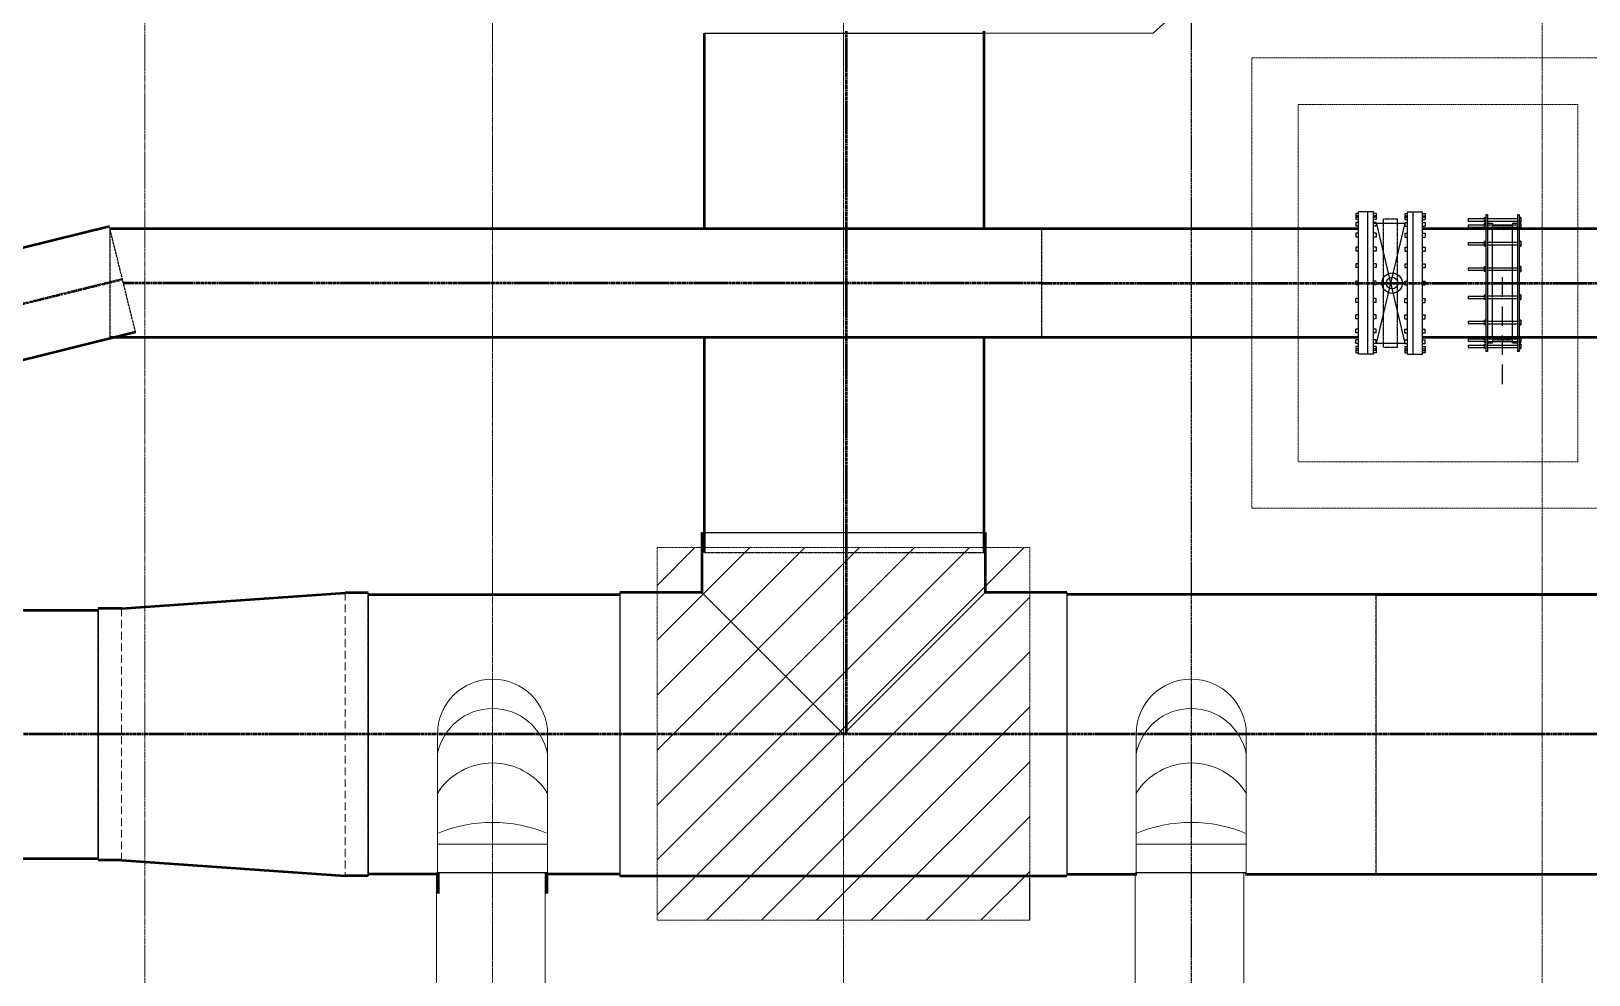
# Model space of a CAD drawing. Header units: inches. Extents: x 0 to 235202, y 0 to 184293.
# Drawn here: x 167771 to 177803, y 134322 to 140400 of the extents above; entities that cross this region are included whole.
import ezdxf
from ezdxf.enums import TextEntityAlignment as Align

# ---------------------------------------------------------------- set-up
doc = ezdxf.new("R2010")
doc.units = ezdxf.units.IN
doc.header["$MEASUREMENT"] = 0
for name, pattern in [('CENTER', [2, 1.25, -0.25, 0.25, -0.25]), ('HIDDEN', [0.375, 0.25, -0.125]), ('PHANTOM2', [1.25, 0.625, -0.125, 0.125, -0.125, 0.125, -0.125])]:
    doc.linetypes.add(name, pattern=pattern)
for name, color, linetype, lineweight in [('.5', 8, 'Continuous', 0), ('DIM', 251, 'Continuous', 0), ('hid', 8, 'HIDDEN', 0)]:
    doc.layers.add(name, color=color, linetype=linetype, lineweight=lineweight)
for name, color, linetype in [('1', 1, 'CENTER'), ('2', 2, 'HIDDEN'), ('GRID_TXT45', 4, 'Continuous'), ('M-X-BKGD', 8, 'Continuous'), ('pipes', 2, 'Continuous'), ('sleeve type coupling', 1, 'Continuous'), ('steel elbow 90deg', 3, 'Continuous'), ('steel reducer', 2, 'Continuous'), ('steel tee', 3, 'Continuous'), ('WINDOW ELEV', 3, 'Continuous')]:
    doc.layers.add(name, color=color, linetype=linetype)
doc.styles.add('SIMPLEX', font='simplex.shx')
doc.styles.get("Standard").update_dxf_attribs({"font": 'arial.ttf'})
doc.linetypes.add('FENCE_LINE', pattern='A,0.5,-0.1,["X",Standard,S=0.1,R=0,X=-0.02,Y=-0.05],-0.1', length=0.7)

# ---------------------------------------------------------------- blocks, each defined once
blk = doc.blocks.new('FLOOR PLAN REV 2')
at = {"layer": '.5', "color": 8, "linetype": 'CENTER', "ltscale": 10}
for p, q in [((94027, 216571), (94027, 247815)), ((98527, 216571), (98527, 247857)), ((103027, 216571), (103027, 247816)), ((96267, 246053), (96267, 222708))]:
    blk.add_line(p, q, dxfattribs=at)
at = {"color": 8, "linetype": 'PHANTOM2', "ltscale": 20}
blk.add_line((100767, 246053), (100767, 222708), dxfattribs=at)
at = {"color": 8}
for p, q in [((101845, 239052), (101828, 239052)), ((101828, 239052), (101828, 239013)), ((101845, 239038), (101828, 239038)), ((101845, 239028), (101828, 239028)), ((101845, 239013), (101828, 239013)), ((101828, 238994), (101828, 238970)), ((101845, 238994), (101828, 238994)), ((101845, 238146), (101845, 239063)), ((101941, 239063), (101845, 239063)), ((101905, 238146), (101905, 239063)), ((101941, 238146), (101941, 239063)), ((101959, 239052), (101941, 239052)), ((101959, 239038), (101941, 239038)), ((101959, 239028), (101941, 239028)), ((101959, 239013), (101941, 239013)), ((101959, 238994), (101941, 238994)), ((101941, 238991), (102143, 238991)), ((101958, 238994), (102143, 238218)), ((102143, 238991), (101958, 238215)), ((101959, 239052), (101959, 239013)), ((101959, 238994), (101959, 238970)), ((102006, 238991), (102006, 239018)), ((102096, 238991), (102096, 239018)), ((102143, 239052), (102161, 239052)), ((102143, 239052), (102143, 239013)), ((102143, 239038), (102161, 239038)), ((102143, 239028), (102161, 239028)), ((102143, 239013), (102161, 239013)), ((102143, 238994), (102143, 238970)), ((102143, 238994), (102161, 238994)), ((102161, 239063), (102257, 239063)), ((102161, 238146), (102161, 239063)), ((102197, 238146), (102197, 239063)), ((102257, 238146), (102257, 239063)), ((102257, 239052), (102274, 239052)), ((102257, 239038), (102274, 239038)), ((102257, 239028), (102274, 239028)), ((102257, 239013), (102274, 239013)), ((102257, 238994), (102274, 238994)), ((102274, 239052), (102274, 239013)), ((102274, 238994), (102274, 238970)), ((101845, 238970), (101828, 238970)), ((101828, 238925), (101828, 238901)), ((101845, 238925), (101828, 238925)), ((101845, 238901), (101828, 238901)), ((101959, 238970), (101941, 238970)), ((101959, 238925), (101941, 238925)), ((101959, 238901), (101941, 238901)), ((101959, 238925), (101959, 238901)), ((102143, 238970), (102161, 238970)), ((102143, 238925), (102143, 238901)), ((102143, 238925), (102161, 238925)), ((102143, 238901), (102161, 238901)), ((102257, 238970), (102274, 238970)), ((102257, 238925), (102274, 238925)), ((102257, 238901), (102274, 238901)), ((102274, 238925), (102274, 238901)), ((101828, 238835), (101828, 238810)), ((101845, 238835), (101828, 238835)), ((101845, 238810), (101828, 238810)), ((101959, 238835), (101941, 238835)), ((101959, 238810), (101941, 238810)), ((101959, 238835), (101959, 238810)), ((102143, 238835), (102143, 238810)), ((102143, 238835), (102161, 238835)), ((102143, 238810), (102161, 238810)), ((102257, 238835), (102274, 238835)), ((102257, 238810), (102274, 238810)), ((102274, 238835), (102274, 238810)), ((101828, 238729), (101828, 238705)), ((101845, 238729), (101828, 238729)), ((101845, 238705), (101828, 238705)), ((101959, 238729), (101941, 238729)), ((101959, 238705), (101941, 238705)), ((101959, 238729), (101959, 238705)), ((102143, 238729), (102143, 238705)), ((102143, 238729), (102161, 238729)), ((102143, 238705), (102161, 238705)), ((102257, 238729), (102274, 238729)), ((102257, 238705), (102274, 238705)), ((102274, 238729), (102274, 238705)), ((101845, 238617), (101828, 238617)), ((101828, 238592), (101828, 238617)), ((101845, 238592), (101828, 238592)), ((101959, 238617), (101941, 238617)), ((101959, 238592), (101941, 238592)), ((101959, 238592), (101959, 238617)), ((102143, 238617), (102161, 238617)), ((102143, 238592), (102143, 238617)), ((102143, 238592), (102161, 238592)), ((102257, 238617), (102274, 238617)), ((102257, 238592), (102274, 238592)), ((102274, 238592), (102274, 238617)), ((101845, 238504), (101828, 238504)), ((101828, 238480), (101828, 238504)), ((101845, 238480), (101828, 238480)), ((101959, 238504), (101941, 238504)), ((101959, 238480), (101941, 238480)), ((101959, 238480), (101959, 238504)), ((102143, 238504), (102161, 238504)), ((102143, 238480), (102143, 238504)), ((102143, 238480), (102161, 238480)), ((102257, 238504), (102274, 238504)), ((102257, 238480), (102274, 238480)), ((102274, 238480), (102274, 238504)), ((101845, 238399), (101828, 238399)), ((101828, 238374), (101828, 238399)), ((101845, 238374), (101828, 238374)), ((101959, 238399), (101941, 238399)), ((101959, 238374), (101941, 238374)), ((101959, 238374), (101959, 238399)), ((102143, 238399), (102161, 238399)), ((102143, 238374), (102143, 238399)), ((102143, 238374), (102161, 238374)), ((102257, 238399), (102274, 238399)), ((102257, 238374), (102274, 238374)), ((102274, 238374), (102274, 238399)), ((101845, 238308), (101828, 238308)), ((101828, 238284), (101828, 238308)), ((101845, 238284), (101828, 238284)), ((101959, 238308), (101941, 238308)), ((101959, 238284), (101941, 238284)), ((101959, 238284), (101959, 238308)), ((102143, 238308), (102161, 238308)), ((102143, 238284), (102143, 238308)), ((102143, 238284), (102161, 238284)), ((102257, 238308), (102274, 238308)), ((102257, 238284), (102274, 238284)), ((102274, 238284), (102274, 238308)), ((101845, 238239), (101828, 238239)), ((101828, 238215), (101828, 238239)), ((101845, 238215), (101828, 238215)), ((101845, 238196), (101828, 238196)), ((101828, 238196), (101828, 238156)), ((101845, 238181), (101828, 238181)), ((101959, 238239), (101941, 238239)), ((101941, 238218), (102143, 238218)), ((101959, 238215), (101941, 238215)), ((101959, 238196), (101941, 238196)), ((101959, 238181), (101941, 238181)), ((101959, 238215), (101959, 238239)), ((101959, 238196), (101959, 238156)), ((102006, 238191), (102006, 238218)), ((102096, 238191), (102096, 238218)), ((102143, 238239), (102161, 238239)), ((102143, 238215), (102143, 238239)), ((102143, 238215), (102161, 238215)), ((102143, 238196), (102161, 238196)), ((102143, 238196), (102143, 238156)), ((102143, 238181), (102161, 238181)), ((102257, 238239), (102274, 238239)), ((102257, 238215), (102274, 238215)), ((102257, 238196), (102274, 238196)), ((102257, 238181), (102274, 238181)), ((102274, 238215), (102274, 238239)), ((102274, 238196), (102274, 238156)), ((101845, 238171), (101828, 238171)), ((101828, 238156), (101845, 238156)), ((101941, 238146), (101845, 238146)), ((101959, 238171), (101941, 238171)), ((101959, 238156), (101941, 238156)), ((102143, 238171), (102161, 238171)), ((102143, 238156), (102161, 238156)), ((102161, 238146), (102257, 238146)), ((102257, 238171), (102274, 238171)), ((102274, 238156), (102257, 238156))]:
    blk.add_line(p, q, dxfattribs=at)
at = {"color": 8, "linetype": 'HIDDEN'}
for p, q in [((102006, 239018), (102096, 239018)), ((102006, 238218), (102006, 238991)), ((102096, 238218), (102096, 238991)), ((102006, 238191), (102096, 238191))]:
    blk.add_line(p, q, dxfattribs=at)
at = {"color": 8}
for radius in [65.7, 37.5]:
    blk.add_circle((102061, 238604), radius, dxfattribs=at)
at = {"layer": '1', "color": 8, "linetype": 'HIDDEN'}
blk.add_line((99727, 234501), (99727, 234789), dxfattribs=at)
at = {"layer": '2', "color": 8}
for p, q in [((93803, 238962), (93803, 238254)), ((93968, 238288), (93803, 238954)), ((99803, 238954), (99803, 238254)), ((99803, 238954), (99803, 238254)), ((99433, 236868), (97633, 236868)), ((95467, 234798), (95467, 236598)), ((101958, 234798), (101958, 236601)), ((93727, 234898), (93727, 236498))]:
    blk.add_line(p, q, dxfattribs=at)
at = {"layer": '2', "color": 8, "linetype": 'HIDDEN', "ltscale": 500}
blk.add_line((102772, 237954), (102772, 238654), dxfattribs=at)
at = {"layer": 'DIM', "color": 8, "linetype": 'Continuous'}
for p, q in [((100522, 240214), (101531, 241134)), ((99433, 240214), (100522, 240214)), ((97327, 236657), (97571, 236901)), ((97327, 236304), (97924, 236901)), ((97327, 235950), (98278, 236901)), ((97327, 235597), (98631, 236901)), ((97327, 235243), (98985, 236901)), ((97327, 234889), (99339, 236901)), ((97327, 234536), (99692, 236901)), ((97646, 234501), (99727, 236582)), ((97999, 234501), (99727, 236229)), ((98353, 234501), (99727, 235875)), ((98706, 234501), (99727, 235522)), ((99060, 234501), (99727, 235168)), ((99413, 234501), (99727, 234815))]:
    blk.add_line(p, q, dxfattribs=at)
at = {"layer": 'DIM', "color": 8, "lineweight": 50}
for p, q in [((97633, 238956), (97633, 240214)), ((99433, 238954), (99433, 240227)), ((99433, 238954), (99433, 240214)), ((93800, 238968), (87975, 237528)), ((99803, 238954), (93803, 238954)), ((101845, 238954), (99803, 238954)), ((103803, 238954), (102257, 238954)), ((93968, 238288), (88143, 236848)), ((99803, 238254), (93803, 238254)), ((97633, 236868), (97633, 238254)), ((99433, 236868), (99433, 238254)), ((101845, 238254), (99803, 238254)), ((103803, 238254), (102257, 238254)), ((97615, 236999), (97615, 236612)), ((99439, 236999), (99439, 236612)), ((93877, 236509), (95317, 236610)), ((95467, 236610), (95317, 236610)), ((95467, 236599), (97087, 236599)), ((97615, 236612), (97087, 236612)), ((99967, 236612), (99439, 236612)), ((99967, 236601), (103708, 236601)), ((101958, 236598), (103558, 236598)), ((76027, 236498), (93727, 236498)), ((93877, 236509), (93727, 236509)), ((92132, 234898), (93727, 234898)), ((93877, 234887), (93727, 234887)), ((93877, 234887), (95317, 234786)), ((95467, 234786), (95317, 234786)), ((95467, 234799), (95917, 234799)), ((95917, 234806), (95917, 234674)), ((96617, 234806), (96617, 234674)), ((96617, 234799), (97087, 234799)), ((97087, 234787), (99967, 234787)), ((99967, 234798), (100417, 234798)), ((101117, 234798), (103558, 234798)), ((101958, 234798), (103558, 234798))]:
    blk.add_line(p, q, dxfattribs=at)
at = {"layer": 'DIM', "color": 8, "linetype": 'PHANTOM2', "lineweight": 50, "ltscale": 20}
for p, q in [((98545, 240227), (98545, 235701)), ((93884, 238628), (87979, 237168)), ((99803, 238604), (93890, 238604)), ((99803, 238604), (110346, 238604)), ((116620, 235699), (75602, 235699))]:
    blk.add_line(p, q, dxfattribs=at)
at = {"layer": 'DIM', "color": 8, "linetype": 'HIDDEN', "ltscale": 7}
for p, q in [((101157, 240054), (103557, 240054)), ((101157, 237154), (101157, 240054)), ((101457, 239754), (103257, 239754)), ((101457, 237454), (101457, 239754)), ((103257, 239754), (103257, 237454)), ((103257, 237454), (101457, 237454)), ((103557, 237154), (101157, 237154)), ((97327, 236901), (99727, 236901)), ((97327, 234501), (97327, 236901)), ((99727, 236901), (99727, 234501)), ((99727, 234501), (97327, 234501))]:
    blk.add_line(p, q, dxfattribs=at)
at = {"layer": 'DIM', "color": 8}
for p, q in [((95912, 235699), (95912, 234806)), ((96621, 235699), (96621, 234806)), ((100412, 235699), (100412, 234806)), ((101121, 235699), (101121, 234806)), ((96621, 234990), (95912, 234990)), ((101121, 234990), (100412, 234990))]:
    blk.add_line(p, q, dxfattribs=at)
at = {"layer": 'DIM', "color": 8, "linetype": 'FENCE_LINE', "ltscale": 25}
blk.add_arc((76434, 292014), 54111, 255.1469, 351.1141, dxfattribs=at)
at = {"layer": 'DIM', "color": 8}
for centre, radius, start, end in [((96267, 235699), 355, 0, 180), ((100767, 235699), 355, 0, 180), ((96267, 235503), 361, 10.9356, 169.0644), ((100767, 235503), 361, 10.9356, 169.0644), ((96267, 235094), 420, 32.2536, 147.7464), ((100767, 235094), 420, 32.2536, 147.7464), ((96267, 234203), 928, 67.5215, 112.4785), ((100767, 234203), 928, 67.5215, 112.4785)]:
    blk.add_arc(centre, radius, start, end, dxfattribs=at)
at = {"layer": 'hid', "color": 8, "ltscale": 0.1}
for p, q in [((102708, 238964), (102708, 238980)), ((102836, 238964), (102836, 238980)), ((102836, 238973), (102708, 238973)), ((102708, 238229), (102708, 238245)), ((102708, 238229), (102708, 238245)), ((102708, 238229), (102708, 238245)), ((102836, 238236), (102708, 238236)), ((102836, 238229), (102836, 238245)), ((102836, 238229), (102836, 238245)), ((102836, 238229), (102836, 238245))]:
    blk.add_line(p, q, dxfattribs=at)
at = {"layer": 'hid', "color": 8, "ltscale": 200}
for p, q in [((95317, 236610), (95317, 234786)), ((93877, 236509), (93877, 234887))]:
    blk.add_line(p, q, dxfattribs=at)
at = {"layer": 'pipes', "color": 8, "ltscale": 2000}
blk.add_line((97633, 238954), (97633, 240214), dxfattribs=at)
at = {"layer": 'sleeve type coupling', "color": 8}
for p, q in [((102550, 239020), (102550, 239004)), ((102550, 239020), (102664, 239020)), ((102550, 239004), (102664, 239004)), ((102550, 238979), (102664, 238979)), ((102550, 238979), (102550, 238964)), ((102654, 239027), (102654, 238997)), ((102654, 239027), (102664, 239027)), ((102664, 238997), (102654, 238997)), ((102654, 238987), (102654, 238956)), ((102654, 238987), (102664, 238987)), ((102664, 239044), (102664, 238164)), ((102676, 239044), (102664, 239044)), ((102676, 239044), (102676, 238164)), ((102676, 239020), (102868, 239020)), ((102676, 239004), (102868, 239004)), ((102676, 238990), (102708, 238990)), ((102676, 238980), (102868, 238980)), ((102708, 238990), (102708, 238980)), ((102836, 238990), (102868, 238990)), ((102836, 238990), (102836, 238980)), ((102880, 239044), (102868, 239044)), ((102868, 239044), (102868, 238164)), ((102880, 239044), (102880, 238164)), ((102890, 239027), (102880, 239027)), ((102890, 239020), (102880, 239020)), ((102890, 239004), (102880, 239004)), ((102880, 238997), (102890, 238997)), ((102890, 238987), (102880, 238987)), ((102890, 238979), (102880, 238979)), ((102890, 239027), (102890, 238997)), ((102890, 238987), (102890, 238956)), ((102550, 238964), (102664, 238964)), ((102664, 238956), (102654, 238956)), ((102676, 238964), (102868, 238964)), ((102708, 238867), (102708, 238964)), ((102836, 238867), (102836, 238964)), ((102890, 238964), (102880, 238964)), ((102880, 238956), (102890, 238956)), ((102550, 238866), (102664, 238866)), ((102550, 238866), (102550, 238851)), ((102550, 238851), (102664, 238851)), ((102654, 238874), (102654, 238843)), ((102654, 238874), (102664, 238874)), ((102664, 238843), (102654, 238843)), ((102676, 238867), (102868, 238867)), ((102676, 238851), (102868, 238851)), ((102708, 238703), (102708, 238851)), ((102836, 238703), (102836, 238851)), ((102890, 238874), (102880, 238874)), ((102890, 238866), (102880, 238866)), ((102890, 238851), (102880, 238851)), ((102880, 238843), (102890, 238843)), ((102890, 238874), (102890, 238843)), ((102550, 238703), (102664, 238703)), ((102550, 238703), (102550, 238687)), ((102550, 238687), (102664, 238687)), ((102654, 238711), (102664, 238711)), ((102654, 238711), (102654, 238680)), ((102664, 238680), (102654, 238680)), ((102676, 238703), (102868, 238703)), ((102676, 238687), (102868, 238687)), ((102708, 238522), (102708, 238687)), ((102836, 238522), (102836, 238687)), ((102890, 238711), (102880, 238711)), ((102890, 238703), (102880, 238703)), ((102890, 238687), (102880, 238687)), ((102880, 238680), (102890, 238680)), ((102890, 238711), (102890, 238680)), ((102550, 238521), (102664, 238521)), ((102550, 238521), (102550, 238506)), ((102550, 238506), (102664, 238506)), ((102654, 238529), (102654, 238498)), ((102654, 238529), (102664, 238529)), ((102664, 238498), (102654, 238498)), ((102676, 238522), (102868, 238522)), ((102676, 238506), (102868, 238506)), ((102708, 238358), (102708, 238506)), ((102836, 238358), (102836, 238506)), ((102890, 238529), (102880, 238529)), ((102890, 238521), (102880, 238521)), ((102890, 238506), (102880, 238506)), ((102880, 238498), (102890, 238498)), ((102890, 238529), (102890, 238498)), ((102550, 238358), (102664, 238358)), ((102550, 238358), (102550, 238343)), ((102550, 238343), (102664, 238343)), ((102654, 238366), (102654, 238335)), ((102654, 238366), (102664, 238366)), ((102664, 238335), (102654, 238335)), ((102676, 238358), (102868, 238358)), ((102676, 238342), (102868, 238342)), ((102708, 238245), (102708, 238342)), ((102836, 238245), (102836, 238342)), ((102890, 238366), (102880, 238366)), ((102890, 238358), (102880, 238358)), ((102890, 238343), (102880, 238343)), ((102880, 238335), (102890, 238335)), ((102890, 238366), (102890, 238335)), ((102550, 238245), (102664, 238245)), ((102550, 238245), (102550, 238230)), ((102550, 238230), (102664, 238230)), ((102550, 238205), (102664, 238205)), ((102550, 238205), (102550, 238189)), ((102550, 238189), (102664, 238189)), ((102654, 238253), (102654, 238222)), ((102654, 238253), (102664, 238253)), ((102664, 238222), (102654, 238222)), ((102654, 238212), (102654, 238182)), ((102654, 238212), (102664, 238212)), ((102664, 238182), (102654, 238182)), ((102676, 238245), (102868, 238245)), ((102676, 238230), (102676, 238224)), ((102676, 238229), (102868, 238229)), ((102676, 238219), (102708, 238219)), ((102676, 238205), (102868, 238205)), ((102676, 238189), (102868, 238189)), ((102708, 238219), (102708, 238229)), ((102836, 238219), (102836, 238229)), ((102836, 238219), (102868, 238219)), ((102890, 238253), (102880, 238253)), ((102890, 238245), (102880, 238245)), ((102890, 238230), (102880, 238230)), ((102880, 238222), (102890, 238222)), ((102890, 238212), (102880, 238212)), ((102890, 238205), (102880, 238205)), ((102890, 238189), (102880, 238189)), ((102880, 238182), (102890, 238182)), ((102890, 238253), (102890, 238222)), ((102890, 238212), (102890, 238182)), ((102676, 238164), (102664, 238164)), ((102880, 238164), (102868, 238164))]:
    blk.add_line(p, q, dxfattribs=at)
at = {"layer": 'sleeve type coupling', "color": 8, "linetype": 'HIDDEN', "ltscale": 25}
for p, q in [((102708, 238851), (102708, 238867)), ((102836, 238851), (102836, 238867)), ((102708, 238687), (102708, 238703)), ((102836, 238687), (102836, 238703)), ((102708, 238506), (102708, 238522)), ((102836, 238506), (102836, 238522)), ((102708, 238342), (102708, 238358)), ((102836, 238342), (102836, 238358))]:
    blk.add_line(p, q, dxfattribs=at)
at = {"layer": 'steel elbow 90deg', "color": 8}
for p, q in [((96621, 234806), (95912, 234806)), ((101121, 234806), (100412, 234806))]:
    blk.add_line(p, q, dxfattribs=at)
at = {"layer": 'steel reducer', "color": 8}
for p, q in [((95467, 236610), (95467, 234786)), ((93727, 236509), (93727, 234887))]:
    blk.add_line(p, q, dxfattribs=at)
at = {"layer": 'steel tee', "color": 8}
for p, q in [((97633, 240214), (99439, 240214)), ((97615, 236999), (99439, 236999)), ((97087, 236612), (97087, 234787)), ((98527, 235699), (97615, 236612)), ((98527, 235699), (99439, 236612)), ((99967, 236612), (99967, 234787))]:
    blk.add_line(p, q, dxfattribs=at)
at = {"layer": 'GRID_TXT45', "color": 8, "style": 'SIMPLEX'}
for p in [(53803, 233268), (53803, 227018), (53803, 220768)]:
    blk.add_attdef('GRD_TXT', text='', height=450, rotation=180, dxfattribs=at).set_placement(p, align=Align.MIDDLE_CENTER)
blk = doc.blocks.new('PLAN REV 1')
at = {"layer": 'DIM', "color": 8, "linetype": 'Continuous', "ltscale": 10}
for p, q in [((211761, 212055), (211761, 210390)), ((212461, 212055), (212461, 210390)), ((216261, 212055), (216261, 210390)), ((216961, 212055), (216961, 210390))]:
    blk.add_line(p, q, dxfattribs=at)
for points in [[(211761, 212055), (212461, 212055)], [(216261, 212055), (216961, 212055)]]:
    blk.add_lwpolyline(points, dxfattribs=at)
at = {"layer": 'WINDOW ELEV', "color": 1}
blk.add_blockref('FLOOR PLAN REV 2', (115855, -22752), dxfattribs=at)

msp = doc.modelspace()

# ---------------------------------------------------------------- block references
at = {"layer": 'M-X-BKGD', "color": 8}
msp.add_blockref('PLAN REV 1', (-41380, -77074.9), dxfattribs=at)

doc.saveas('drawing.dxf')
